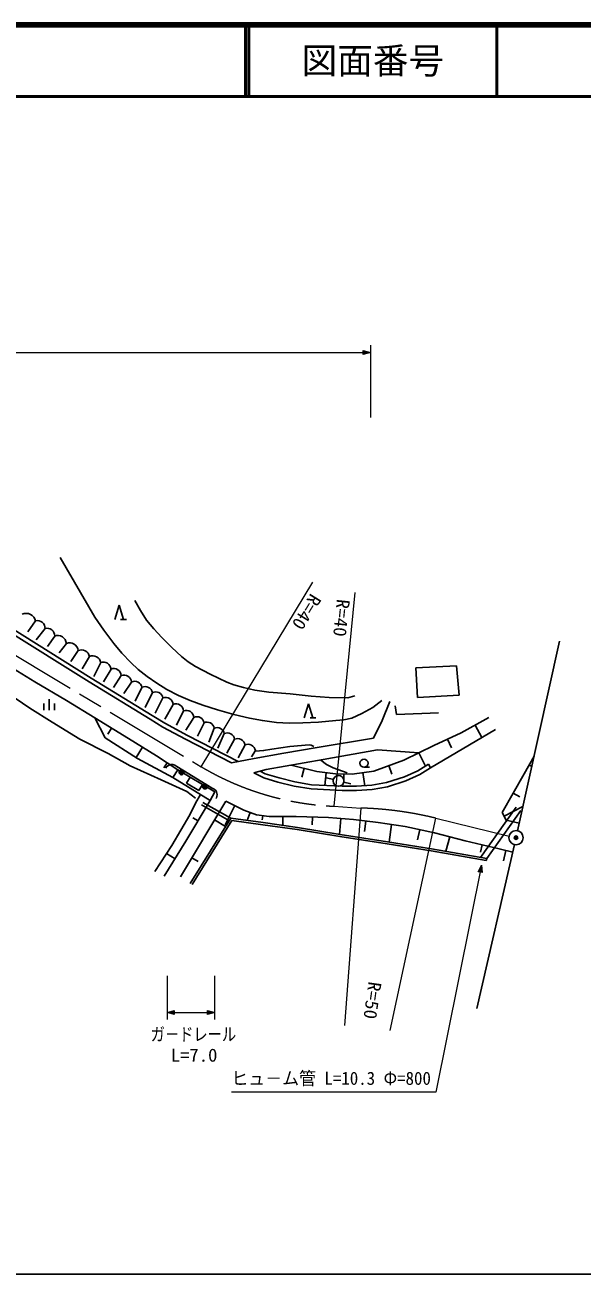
# Model space of a CAD drawing. Units: millimetres, scale not verified. Extents: x 40000 to 680000, y 20000 to 380000.
# Drawn here: x 477824 to 555964, y 205000 to 380000 of the extents above; entities that cross this region are included whole.
import ezdxf
from ezdxf.enums import TextEntityAlignment as Align

# ---------------------------------------------------------------- set-up
doc = ezdxf.new("R2010")
doc.units = ezdxf.units.MM
doc.header["$LTSCALE"] = 1000
doc.header["$PDMODE"] = 32
doc.header["$PDSIZE"] = 500
doc.linetypes.add('CHAIN', pattern=[18.5, 12, -1.5, 3.5, -1.5])
for name, color, linetype, lineweight in [('M-BGD', 7, 'Continuous', 25), ('M-BMK', 2, 'CHAIN', 13), ('M-BMK-OTRS', 5, 'Continuous', 25), ('M-BMK-SRVR', 3, 'Continuous', 25), ('M-STR-HTXT', 7, 'Continuous', 13), ('M-TTL', 2, 'Continuous', 140), ('M-TTL-BAND', 7, 'Continuous', 25), ('M-TTL-LINE', 7, 'Continuous', 50)]:
    doc.layers.add(name, color=color, linetype=linetype, lineweight=lineweight)
doc.layers.add('M-OTRS', color=6, linetype='Continuous')
doc.layers.add('M-TTL-TXT', color=7, linetype='Continuous')
doc.styles.add('ＭＳ ゴシック', font='')
doc.styles.get('ＭＳ ゴシック').set_extended_font_data('MS Gothic')

msp = doc.modelspace()

# ---------------------------------------------------------------- linework, layer by layer
at = {"layer": 'M-BGD'}
for p, q in [((490449, 296726), (491049, 298726)), ((491049, 298726), (491649, 296726)), ((475402, 295833), (487131, 288490)), ((479307, 296512), (478218, 294983)), ((491249, 296726), (492049, 296726)), ((475084, 295325), (486817, 287978)), ((480650, 295446), (479376, 293871)), ((481994, 294381), (480998, 292898)), ((483639, 293362), (482620, 292018)), ((485283, 292342), (484241, 290813)), ((486870, 291508), (485863, 289794)), ((488457, 290674), (487485, 288728)), ((476180, 289840), (479191, 287987)), ((489894, 289763), (488828, 287987)), ((491330, 288852), (490264, 287153)), ((538361, 290229), (532659, 289945)), ((532659, 289945), (532884, 285771)), ((538711, 286089), (538361, 290229)), ((479191, 287987), (483639, 285346)), ((486817, 287978), (495374, 282737)), ((487131, 288490), (495690, 283247)), ((492766, 287941), (491701, 286319)), ((494234, 287199), (493276, 285254)), ((475272, 286494), (478501, 284287)), ((481223, 285519), (481223, 284019)), ((483639, 285346), (487624, 282937)), ((495701, 286458), (494666, 284373)), ((497168, 285717), (496102, 283586)), ((532884, 285771), (538711, 286089)), ((478501, 284287), (481623, 282296)), ((480473, 284919), (480473, 284019)), ((481973, 284919), (481973, 284019)), ((498620, 284806), (497446, 282752)), ((500071, 283894), (499067, 281918)), ((517011, 282905), (517611, 284905)), ((517611, 284905), (518211, 282905)), ((528999, 285198), (527948, 282554)), ((529763, 284624), (529954, 283382)), ((529954, 283382), (535813, 283605)), ((481623, 282296), (485499, 279927)), ((487624, 282937), (492349, 280018)), ((489060, 280111), (487624, 282937)), ((495374, 282737), (497147, 281639)), ((495690, 283247), (497448, 282158)), ((497448, 282158), (500608, 280453)), ((501523, 282983), (500411, 281176)), ((502944, 282227), (502033, 280342)), ((517811, 282905), (518611, 282905)), ((527948, 282554), (526718, 280085)), ((539023, 280805), (542896, 282971)), ((540960, 281888), (541919, 280172)), ((493600, 277238), (489060, 280111)), ((489986, 281477), (489466, 280635)), ((492349, 280018), (496288, 277609)), ((497147, 281639), (500328, 279922)), ((500608, 280453), (507726, 276790)), ((504365, 281470), (503608, 279508)), ((505786, 280713), (504859, 278674)), ((518808, 278790), (526718, 280085)), ((534727, 275919), (543818, 281295)), ((535191, 279056), (539023, 280805)), ((485499, 279927), (489482, 277936)), ((494318, 278813), (493423, 277350)), ((500328, 279922), (506783, 276600)), ((507237, 279925), (506156, 277979)), ((508689, 279138), (507731, 277331)), ((510141, 278350), (509585, 277470)), ((514136, 277974), (518808, 278790)), ((519640, 277101), (527296, 278424)), ((527296, 278424), (533088, 278035)), ((530985, 277015), (535191, 279056)), ((537107, 279930), (537669, 278700)), ((489482, 277936), (492604, 276213)), ((498558, 274551), (493600, 277238)), ((496288, 277609), (499253, 275663)), ((497770, 276636), (497289, 275902)), ((506783, 276600), (509970, 277242)), ((509970, 277242), (514136, 277974)), ((511646, 275694), (519640, 277101)), ((526737, 275474), (530985, 277015)), ((533088, 278035), (533992, 276173)), ((547834, 275087), (549238, 277568)), ((492604, 276213), (496910, 274221)), ((497567, 275895), (497651, 276032)), ((497651, 276032), (497844, 276195)), ((497844, 276195), (498050, 276304)), ((498050, 276304), (498325, 276371)), ((498325, 276371), (498558, 276369)), ((498558, 276369), (498839, 276292)), ((498558, 274551), (499253, 275663)), ((498839, 276292), (499112, 276125)), ((499112, 276125), (499967, 275605)), ((499253, 275663), (504442, 272559)), ((499967, 275605), (503250, 273607)), ((509936, 275215), (511646, 275694)), ((509936, 275215), (511315, 274540)), ((510804, 275458), (511537, 275099)), ((511537, 275099), (513475, 274498)), ((515151, 276311), (518782, 275391)), ((516966, 275851), (516657, 274632)), ((518782, 275391), (521406, 275057)), ((520094, 275224), (519871, 273465)), ((521406, 275057), (523738, 275016)), ((522572, 275037), (522554, 274018)), ((523738, 275016), (526737, 275474)), ((525237, 275245), (525517, 273415)), ((525386, 275993), (526136, 275993)), ((528861, 276244), (529305, 275021)), ((531048, 274678), (532926, 275522)), ((531265, 274117), (533207, 274990)), ((532926, 275522), (534414, 276431)), ((533207, 274990), (534727, 275919)), ((534414, 276431), (534727, 275919)), ((544749, 269681), (547834, 275087)), ((548536, 276328), (548916, 276113)), ((496910, 274221), (500517, 272607)), ((503793, 271354), (498558, 274551)), ((500989, 274624), (500476, 273766)), ((500476, 273766), (502192, 272739)), ((502192, 272739), (502706, 273597)), ((503250, 273607), (504104, 273087)), ((504104, 273087), (504378, 272920)), ((511315, 274540), (513313, 273920)), ((513313, 273920), (515565, 273357)), ((513475, 274498), (515687, 273945)), ((515565, 273357), (517958, 272963)), ((515687, 273945), (518022, 273561)), ((518022, 273561), (522329, 273338)), ((521085, 274264), (520113, 274502)), ((522329, 273338), (524321, 273338)), ((522545, 273921), (523520, 273701)), ((524321, 273338), (526462, 273475)), ((526462, 273475), (528527, 273856)), ((526536, 272879), (528675, 273273)), ((528527, 273856), (531048, 274678)), ((528675, 273273), (531265, 274117)), ((499628, 260652), (505991, 271268)), ((503793, 271354), (500411, 265635)), ((500517, 272607), (501755, 271692)), ((501755, 270963), (502439, 272181)), ((504442, 272559), (503793, 271354)), ((504378, 272920), (504528, 272782)), ((504528, 272782), (504670, 272555)), ((504672, 271711), (504610, 271609)), ((504670, 272555), (504745, 272369)), ((504742, 271903), (504672, 271711)), ((504764, 272170), (504742, 271903)), ((504745, 272369), (504764, 272170)), ((505991, 271268), (508520, 270003)), ((517958, 272963), (522314, 272738)), ((522314, 272738), (524340, 272738)), ((524340, 272738), (526536, 272879)), ((546292, 272384), (547250, 271837)), ((500967, 269342), (501755, 270963)), ((506500, 268515), (502575, 270728)), ((506697, 268864), (502771, 271077)), ((507255, 270636), (505915, 267956)), ((508520, 270003), (510283, 269352)), ((509402, 269678), (508987, 268555)), ((541715, 263377), (546734, 270425)), ((542588, 263225), (547386, 269960)), ((545315, 268577), (544749, 269681)), ((545032, 269129), (547670, 270482)), ((498419, 265033), (500967, 269342)), ((501018, 259728), (506697, 268864)), ((501273, 259569), (506849, 268540)), ((502102, 268495), (501375, 268925)), ((504400, 268614), (505960, 267679)), ((506697, 268864), (511257, 268248)), ((506849, 268540), (511213, 267952)), ((510283, 269352), (512085, 269084)), ((511184, 269218), (511100, 268653)), ((511213, 267952), (515993, 267259)), ((511257, 268248), (516039, 267555)), ((512085, 269084), (515879, 269084)), ((513982, 269084), (513982, 267853)), ((515879, 269084), (520401, 268969)), ((518140, 269026), (518113, 267944)), ((520401, 268969), (523889, 268662)), ((522145, 268815), (521950, 266599)), ((523889, 268662), (527377, 268240)), ((525633, 268451), (525460, 267021)), ((527377, 268240), (531133, 267704)), ((529255, 267972), (528903, 265511)), ((547155, 268153), (545315, 268577)), ((515993, 267259), (521986, 266289)), ((516039, 267555), (522032, 266585)), ((521986, 266289), (528636, 265250)), ((522032, 266585), (528683, 265546)), ((531133, 267704), (535272, 266822)), ((533203, 267263), (532902, 265854)), ((535272, 266822), (539565, 265672)), ((537419, 266247), (536876, 264222)), ((496056, 261419), (498419, 265033)), ((500411, 265635), (497353, 260724)), ((528636, 265250), (534801, 264280)), ((528683, 265546), (534851, 264576)), ((534801, 264280), (542537, 262929)), ((534851, 264576), (542588, 263225)), ((539565, 265672), (544317, 264561)), ((541941, 265117), (541701, 264091)), ((544317, 264561), (546246, 264128)), ((545282, 264344), (544955, 262889)), ((498882, 263179), (497692, 263921)), ((501219, 263306), (502103, 262776)), ((542588, 263225), (542537, 262929))]:
    msp.add_line(p, q, dxfattribs=at)
for points in [[(482744, 305393), (487636, 297050), (488873, 295230), (490285, 293337), (491420, 291971), (492655, 290661), (493691, 289713), (494947, 288721), (496306, 287767), (497745, 286886), (499350, 286070), (501009, 285351), (502762, 284708), (504818, 284069), (507125, 283407), (509306, 282884), (511127, 282545), (513111, 282292), (514871, 282202), (516805, 282215), (519020, 282320), (521407, 282537), (522544, 282653), (523666, 282878), (525059, 283527), (526635, 284397), (527891, 285360)], [(493239, 299354), (494023, 297952), (494891, 296612), (495881, 295403), (497013, 294190), (498409, 292759), (499780, 291501), (500725, 290761), (501750, 290105), (503806, 289025), (506120, 287937), (507111, 287560), (508457, 287173), (510072, 286825), (512023, 286526), (515014, 286292), (517970, 285958), (520514, 285776), (523109, 285731), (524101, 285985)], [(510161, 278264), (511285, 278348), (512468, 278547), (514987, 278900), (517687, 279163), (517991, 279097), (518341, 278905), (518365, 278889)], [(519323, 276973), (520142, 276399), (521037, 275916), (523030, 275224)]]:
    msp.add_lwpolyline(points, dxfattribs=at)
for centre, radius in [((525386, 276563), 570), ((499785, 275307), 350), ((499785, 275307), 210), ((499785, 275307), 70), ((521813, 274086), 750), ((503068, 273308), 350), ((503068, 273308), 210), ((503068, 273308), 70)]:
    msp.add_circle(centre, radius, dxfattribs=at)
for centre, radius, start, end in [((477994, 296218), 1345, 12.63816, 114.79901), ((479579, 295475), 1072, 358.45184, 104.71205), ((480922, 294410), 1072, 358.45184, 104.71205), ((482434, 293254), 1209, 5.08264, 111.34285), ((484079, 292235), 1209, 5.08264, 111.34285), ((485764, 291330), 1120, 9.14819, 115.40839), ((487351, 290496), 1120, 9.14819, 115.40839), ((488834, 289680), 1063, 4.47851, 110.73871), ((490270, 288769), 1063, 4.47851, 110.73871), ((491707, 287858), 1063, 4.47851, 110.73871), ((493222, 287020), 1027, 10.06411, 116.32431), ((494689, 286279), 1027, 10.06411, 116.32431), ((496156, 285537), 1027, 10.06411, 116.32431), ((497552, 284717), 1071, 4.75507, 111.01527), ((499004, 283806), 1071, 4.75507, 111.01527), ((500455, 282894), 1071, 4.75507, 111.01527), ((501950, 282072), 1006, 8.82974, 115.08995), ((503370, 281315), 1006, 8.82974, 115.08995), ((504791, 280559), 1006, 8.82974, 115.08995), ((506216, 279775), 1032, 8.38771, 114.64792), ((507668, 278987), 1032, 8.38771, 114.64792), ((509120, 278200), 1032, 8.38771, 114.64792)]:
    msp.add_arc(centre, radius, start, end, dxfattribs=at)
at = {"layer": 'M-BMK'}
for p, q in [((473884, 293229), (502555, 276069)), ((521152, 270539), (524959, 270281)), ((535442, 268862), (545735, 266366))]:
    msp.add_line(p, q, dxfattribs=at)
for centre, radius, start, end in [((522914, 310501), 40000, 239.40428, 267.47542), ((523531, 220302), 50000, 76.2189, 88.3632)]:
    msp.add_arc(centre, radius, start, end, dxfattribs=at)
at = {"layer": 'M-BMK-OTRS'}
for p, q in [((546923, 267107), (552799, 293667)), ((546483, 265156), (541198, 242220))]:
    msp.add_line(p, q, dxfattribs=at)
at = {"layer": 'M-BMK-SRVR'}
for radius in [1000, 40]:
    msp.add_circle((546707, 266130), radius, dxfattribs=at)
at = {"layer": 'M-OTRS'}
msp.add_point((546707, 266130), dxfattribs=at)
at = {"layer": 'M-STR-HTXT'}
for p, q in [((525280, 333850), (525280, 334410)), ((525280, 334410), (526280, 334130)), ((525320, 333930), (525320, 334330)), ((525320, 334330), (526000, 334130)), ((525360, 334010), (525360, 334250)), ((525360, 334250), (525840, 334130)), ((526280, 335130), (526280, 324983)), ((342331, 334130), (526280, 334130)), ((526280, 334130), (525280, 333850)), ((526000, 334130), (525320, 333930)), ((525840, 334130), (525360, 334010)), ((525400, 334090), (525400, 334170)), ((525400, 334170), (525600, 334130)), ((525600, 334130), (525400, 334090)), ((502555, 276069), (518204, 301930)), ((524076, 300478), (521152, 270539)), ((524959, 270281), (522636, 239828)), ((529057, 239118), (535442, 268862)), ((541874, 262283), (535455, 230457)), ((541402, 261358), (541874, 262283)), ((541951, 261247), (541402, 261358)), ((541489, 261381), (541819, 262008)), ((541881, 261302), (541489, 261381)), ((541575, 261404), (541787, 261851)), ((541810, 261357), (541575, 261404)), ((541661, 261428), (541740, 261616)), ((541740, 261412), (541661, 261428)), ((541740, 261616), (541740, 261412)), ((541787, 261851), (541810, 261357)), ((541819, 262008), (541881, 261302)), ((541874, 262283), (541951, 261247)), ((497770, 246786), (497770, 240645)), ((504442, 240645), (504442, 246786)), ((497770, 241645), (498770, 241925)), ((498770, 241365), (497770, 241645)), ((497770, 241645), (504442, 241645)), ((498050, 241645), (498730, 241845)), ((498730, 241445), (498050, 241645)), ((498210, 241645), (498690, 241765)), ((498690, 241525), (498210, 241645)), ((498450, 241645), (498650, 241685)), ((498650, 241605), (498450, 241645)), ((498650, 241685), (498650, 241605)), ((498690, 241765), (498690, 241525)), ((498730, 241845), (498730, 241445)), ((498770, 241925), (498770, 241365)), ((503442, 241365), (503442, 241925)), ((503442, 241925), (504442, 241645)), ((504442, 241645), (503442, 241365)), ((503482, 241445), (503482, 241845)), ((503482, 241845), (504162, 241645)), ((504162, 241645), (503482, 241445)), ((503522, 241525), (503522, 241765)), ((503522, 241765), (504002, 241645)), ((504002, 241645), (503522, 241525)), ((503562, 241605), (503562, 241685)), ((503562, 241685), (503762, 241645)), ((503762, 241645), (503562, 241605)), ((535455, 230457), (506772, 230457))]:
    msp.add_line(p, q, dxfattribs=at)
at = {"layer": 'M-TTL'}
msp.add_line((680000, 380000), (40000, 380000), dxfattribs=at)
at = {"layer": 'M-TTL-BAND'}
msp.add_line((40000, 205000), (579000, 205000), dxfattribs=at)
at = {"layer": 'M-TTL-LINE'}
for p, q in [((508747, 380000), (508747, 370000)), ((509247, 380000), (509247, 370000)), ((543997, 380000), (543997, 370000)), ((40000, 370000), (680000, 370000))]:
    msp.add_line(p, q, dxfattribs=at)

# ---------------------------------------------------------------- texts
at = {"layer": 'M-STR-HTXT', "style": 'ＭＳ ゴシック', "width": 1.05}
for s, rotation, p in [('R=40', 238.4, (517459, 300760)), ('R=40', 264.2, (521037, 299676)), ('R=50', 262.1, (525481, 246124))]:
    msp.add_text(s, height=1833, rotation=rotation, dxfattribs=at).set_placement(p, align=Align.BOTTOM_LEFT)
at = {"layer": 'M-STR-HTXT', "style": 'ＭＳ ゴシック'}
for s, width, p in [('ガ－ドレール', 0.8, (495453, 237127)), ('L=7.0', 1.05, (498272, 234200)), ('ヒュ－ム管 L=10.3 Φ=800', 0.95, (506772, 230957))]:
    msp.add_text(s, height=1833, dxfattribs=dict(at, width=width)).set_placement(p, align=Align.BOTTOM_LEFT)
at = {"layer": 'M-TTL-TXT', "style": 'ＭＳ ゴシック'}
msp.add_text('図面番号', height=3666, dxfattribs=at).set_placement((526622, 375000), align=Align.MIDDLE_CENTER)

doc.saveas('drawing.dxf')
